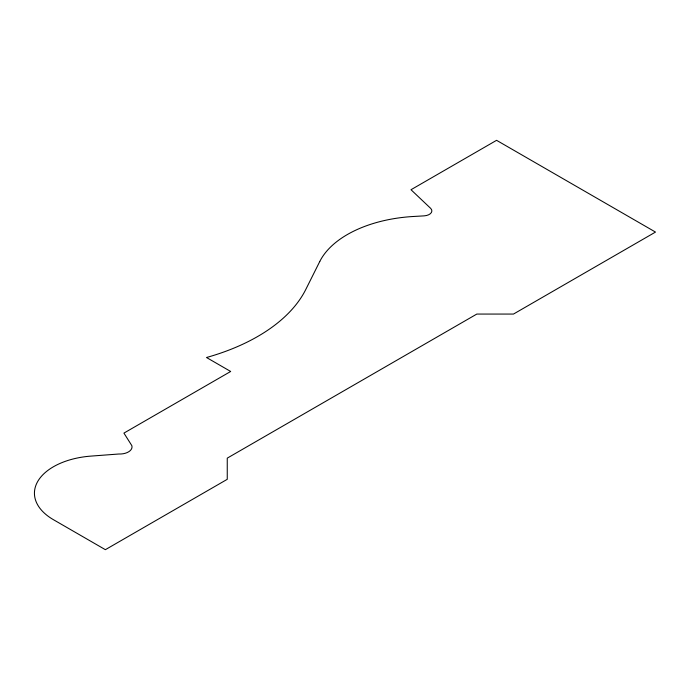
<?xml version="1.0" encoding="UTF-8"?>
<svg xmlns="http://www.w3.org/2000/svg" width="690" height="690" viewBox="0 0 690 690"><rect width="100%" height="100%" fill="white"/><g stroke="black" fill="none" stroke-linecap="round" stroke-linejoin="round"><path stroke-width="1.03" d="M319.755 261.527L305.782 289.472A189.319 109.305 0 0 1 206.5 357.506L230.676 371.47L123.924 433.104L131.833 445.636A12.325 7.116 0 0 1 118.784 454.011L90.89 456.107A64.834 37.432 0 0 0 37.89 481.172A64.834 37.432 0 0 0 53.432 519.691L105.372 549.68L227.252 479.317L227.252 458.143L476.816 314.062L513.489 314.062L655.5 232.073L496.576 140.32L410.998 189.724L430.603 208.302A8.642 4.994 0 0 1 424.091 215.867L413.224 216.496A108.684 62.747 0 0 0 319.755 261.527"/></g></svg>
